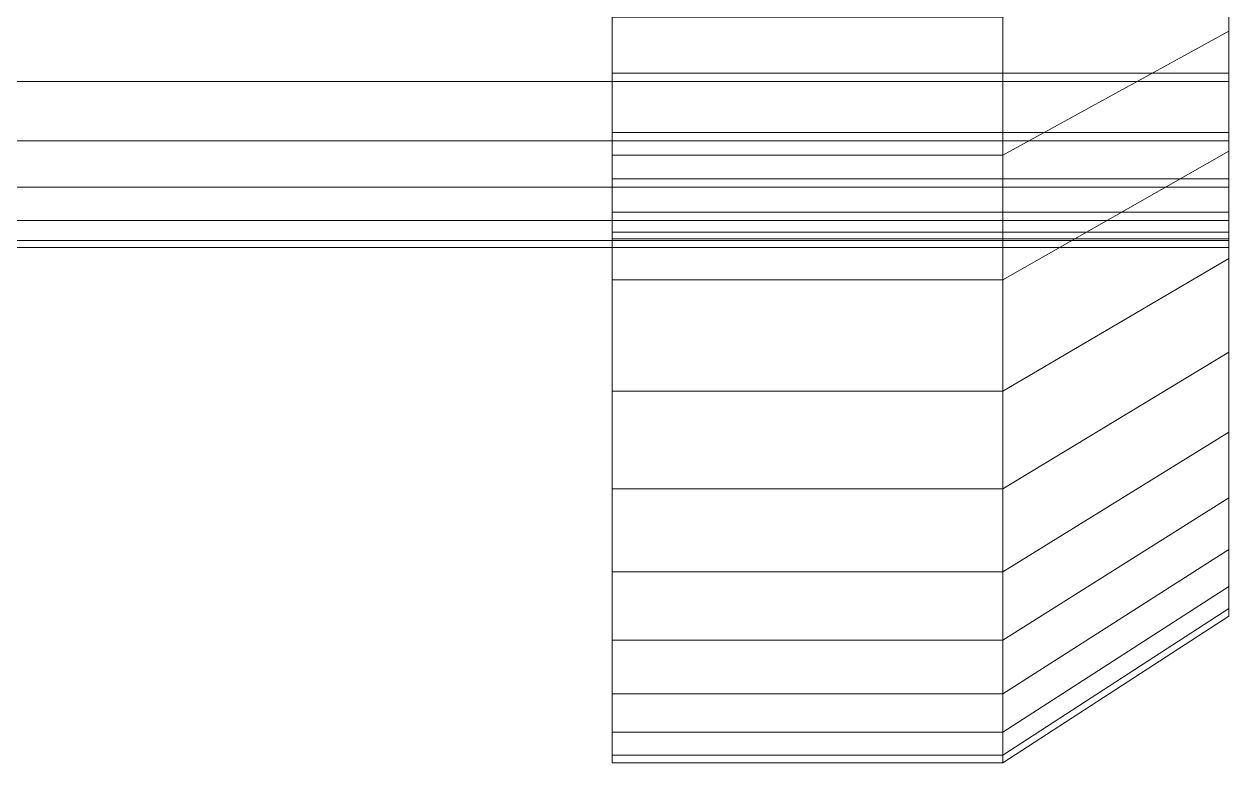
# Model space of a CAD drawing. Header units: millimetres. Extents: x -59 to 55, y -25 to 68.
# Drawn here: x 49.64 to 55.5, y -19 to -15.41 of the extents above; entities that cross this region are included whole.
import ezdxf

# ---------------------------------------------------------------- set-up
doc = ezdxf.new("R2010")
doc.units = ezdxf.units.MM
doc.layers.add('CIRCOLO_LU', color=7, linetype='Continuous')
doc.layers.add('ORING1', color=7, linetype='Continuous')

msp = doc.modelspace()

# ---------------------------------------------------------------- linework, layer by layer
at = {"layer": 'CIRCOLO_LU', "lineweight": 5}
for points, invisible_edges in [([(55.4982, -15.334, 6.0712), (55.4982, -15.6849, 5.0963), (55.4982, -13.0169, 5.1537)], 2), ([(55.4982, -15.6849, 5.0963), (55.4982, -13.3148, 4.3262), (55.4982, -13.0169, 5.1537)], 12), ([(55.4982, -15.6849, -5.0963), (55.4982, -15.334, -6.0712), (55.4982, -13.0169, -5.1537)], 12), ([(55.4982, -15.6849, -5.0963), (55.4982, -13.0169, -5.1537), (55.4982, -13.3148, -4.3262)], 1), ([(55.4982, -15.6849, 5.0963), (55.4982, -15.974, 4.1014), (55.4982, -13.3148, 4.3262)], 2), ([(55.4982, -15.974, 4.1014), (55.4982, -13.5602, 3.4817), (55.4982, -13.3148, 4.3262)], 12), ([(55.4982, -15.974, -4.1014), (55.4982, -15.6849, -5.0963), (55.4982, -13.3148, -4.3262)], 12), ([(55.4982, -15.974, -4.1014), (55.4982, -13.3148, -4.3262), (55.4982, -13.5602, -3.4817)], 1), ([(55.4982, -15.974, 4.1014), (55.4982, -16.2, 3.0903), (55.4982, -13.5602, 3.4817)], 2), ([(55.4982, -16.2, 3.0903), (55.4982, -13.752, 2.6233), (55.4982, -13.5602, 3.4817)], 12), ([(55.4982, -16.2, -3.0903), (55.4982, -15.974, -4.1014), (55.4982, -13.5602, -3.4817)], 12), ([(55.4982, -16.2, -3.0903), (55.4982, -13.5602, -3.4817), (55.4982, -13.752, -2.6233)], 1), ([(55.4982, -16.2, 3.0903), (55.4982, -16.3621, 2.067), (55.4982, -13.752, 2.6233)], 2), ([(55.4982, -16.3621, 2.067), (55.4982, -13.8896, 1.7547), (55.4982, -13.752, 2.6233)], 12), ([(55.4982, -16.3621, -2.067), (55.4982, -16.2, -3.0903), (55.4982, -13.752, -2.6233)], 12), ([(55.4982, -16.3621, -2.067), (55.4982, -13.752, -2.6233), (55.4982, -13.8896, -1.7547)], 1), ([(55.4982, -16.3621, 2.067), (55.4982, -16.4596, 1.0355), (55.4982, -13.8896, 1.7547)], 2), ([(55.4982, -16.4596, 1.0355), (55.4982, -13.9724, 0.8791), (55.4982, -13.8896, 1.7547)], 12), ([(55.4982, -16.4596, -1.0355), (55.4982, -16.3621, -2.067), (55.4982, -13.8896, -1.7547)], 12), ([(55.4982, -16.4596, -1.0355), (55.4982, -13.8896, -1.7547), (55.4982, -13.9724, -0.8791)], 1), ([(55.4982, -16.4596, 1.0355), (55.4982, -14), (55.4982, -13.9724, 0.8791)], 1), ([(55.4982, -16.4921), (55.4982, -16.4596, -1.0355), (55.4982, -13.9724, -0.8791)], 12), ([(55.4982, -16.4921), (55.4982, -13.9724, -0.8791), (55.4982, -14)], 1), ([(55.4982, -16.4596, 1.0355), (55.4982, -16.4921), (55.4982, -14)], 12), ([(49.5, -15.6849, -5.0963), (49.5, -15.334, -6.0712), (52.4982, -15.334, -6.0712)], 12), ([(49.5, -15.6849, -5.0963), (52.4982, -15.334, -6.0712), (52.4982, -15.6849, -5.0963)], 1), ([(49.5, -15.334, 6.0712), (49.5, -15.6849, 5.0963), (52.4982, -15.6849, 5.0963)], 12), ([(49.5, -15.334, 6.0712), (52.4982, -15.6849, 5.0963), (52.4982, -15.334, 6.0712)], 1), ([(52.4982, -15.6849, -5.0963), (52.4982, -15.334, -6.0712), (55.4982, -15.334, -6.0712)], 12), ([(52.4982, -15.6849, -5.0963), (55.4982, -15.334, -6.0712), (55.4982, -15.6849, -5.0963)], 1), ([(52.4982, -15.334, 6.0712), (52.4982, -15.6849, 5.0963), (55.4982, -15.6849, 5.0963)], 12), ([(52.4982, -15.334, 6.0712), (55.4982, -15.6849, 5.0963), (55.4982, -15.334, 6.0712)], 1), ([(49.5, -15.974, -4.1014), (49.5, -15.6849, -5.0963), (52.4982, -15.6849, -5.0963)], 12), ([(49.5, -15.974, -4.1014), (52.4982, -15.6849, -5.0963), (52.4982, -15.974, -4.1014)], 1), ([(49.5, -15.6849, 5.0963), (49.5, -15.974, 4.1014), (52.4982, -15.974, 4.1014)], 12), ([(49.5, -15.6849, 5.0963), (52.4982, -15.974, 4.1014), (52.4982, -15.6849, 5.0963)], 1), ([(52.4982, -15.974, -4.1014), (52.4982, -15.6849, -5.0963), (55.4982, -15.6849, -5.0963)], 12), ([(52.4982, -15.974, -4.1014), (55.4982, -15.6849, -5.0963), (55.4982, -15.974, -4.1014)], 1), ([(52.4982, -15.6849, 5.0963), (52.4982, -15.974, 4.1014), (55.4982, -15.974, 4.1014)], 12), ([(52.4982, -15.6849, 5.0963), (55.4982, -15.974, 4.1014), (55.4982, -15.6849, 5.0963)], 1), ([(49.5, -15.974, 4.1014), (49.5, -16.2, 3.0903), (52.4982, -16.2, 3.0903)], 12), ([(49.5, -15.974, 4.1014), (52.4982, -16.2, 3.0903), (52.4982, -15.974, 4.1014)], 1), ([(49.5, -16.2, -3.0903), (49.5, -15.974, -4.1014), (52.4982, -15.974, -4.1014)], 12), ([(49.5, -16.2, -3.0903), (52.4982, -15.974, -4.1014), (52.4982, -16.2, -3.0903)], 1), ([(52.4982, -15.974, 4.1014), (52.4982, -16.2, 3.0903), (55.4982, -16.2, 3.0903)], 12), ([(52.4982, -15.974, 4.1014), (55.4982, -16.2, 3.0903), (55.4982, -15.974, 4.1014)], 1), ([(52.4982, -16.2, -3.0903), (52.4982, -15.974, -4.1014), (55.4982, -15.974, -4.1014)], 12), ([(52.4982, -16.2, -3.0903), (55.4982, -15.974, -4.1014), (55.4982, -16.2, -3.0903)], 1), ([(49.5, -16.2, 3.0903), (49.5, -16.3621, 2.067), (52.4982, -16.3621, 2.067)], 12), ([(49.5, -16.2, 3.0903), (52.4982, -16.3621, 2.067), (52.4982, -16.2, 3.0903)], 1), ([(49.5, -16.3621, -2.067), (49.5, -16.2, -3.0903), (52.4982, -16.2, -3.0903)], 12), ([(49.5, -16.3621, -2.067), (52.4982, -16.2, -3.0903), (52.4982, -16.3621, -2.067)], 1), ([(52.4982, -16.2, 3.0903), (52.4982, -16.3621, 2.067), (55.4982, -16.3621, 2.067)], 12), ([(52.4982, -16.2, 3.0903), (55.4982, -16.3621, 2.067), (55.4982, -16.2, 3.0903)], 1), ([(52.4982, -16.3621, -2.067), (52.4982, -16.2, -3.0903), (55.4982, -16.2, -3.0903)], 12), ([(52.4982, -16.3621, -2.067), (55.4982, -16.2, -3.0903), (55.4982, -16.3621, -2.067)], 1), ([(49.5, -16.4596, -1.0355), (49.5, -16.3621, -2.067), (52.4982, -16.3621, -2.067)], 12), ([(49.5, -16.4596, -1.0355), (52.4982, -16.3621, -2.067), (52.4982, -16.4596, -1.0355)], 1), ([(49.5, -16.3621, 2.067), (49.5, -16.4596, 1.0355), (52.4982, -16.4596, 1.0355)], 12), ([(49.5, -16.3621, 2.067), (52.4982, -16.4596, 1.0355), (52.4982, -16.3621, 2.067)], 1), ([(52.4982, -16.4596, -1.0355), (52.4982, -16.3621, -2.067), (55.4982, -16.3621, -2.067)], 12), ([(52.4982, -16.4596, -1.0355), (55.4982, -16.3621, -2.067), (55.4982, -16.4596, -1.0355)], 1), ([(52.4982, -16.3621, 2.067), (52.4982, -16.4596, 1.0355), (55.4982, -16.4596, 1.0355)], 12), ([(52.4982, -16.3621, 2.067), (55.4982, -16.4596, 1.0355), (55.4982, -16.3621, 2.067)], 1), ([(49.5, -16.4596, 1.0355), (49.5, -16.4921), (52.4982, -16.4921)], 12), ([(49.5, -16.4596, 1.0355), (52.4982, -16.4921), (52.4982, -16.4596, 1.0355)], 1), ([(49.5, -16.4921), (49.5, -16.4596, -1.0355), (52.4982, -16.4596, -1.0355)], 12), ([(49.5, -16.4921), (52.4982, -16.4596, -1.0355), (52.4982, -16.4921)], 1), ([(52.4982, -16.4596, 1.0355), (52.4982, -16.4921), (55.4982, -16.4921)], 12), ([(52.4982, -16.4596, 1.0355), (55.4982, -16.4921), (55.4982, -16.4596, 1.0355)], 1), ([(52.4982, -16.4921), (52.4982, -16.4596, -1.0355), (55.4982, -16.4596, -1.0355)], 12), ([(52.4982, -16.4921), (55.4982, -16.4596, -1.0355), (55.4982, -16.4921)], 1)]:
    msp.add_3dface(points, dxfattribs=dict(at, invisible_edges=invisible_edges))
at = {"layer": 'ORING1', "lineweight": 5}
for points, invisible_edges in [([(55.4983, -13.3085, -9.6682), (55.4983, -13.8894, -8.8135), (55.4983, -15.4396, -9.7973)], 12), ([(55.4983, -15.4396, -9.7973), (55.4983, -14.7939, -10.7474), (55.4983, -13.3085, -9.6682)], 12), ([(55.4983, -15.4396, 9.7992), (55.4983, -13.8894, 8.8154), (55.4983, -13.3085, 9.6701)], 12), ([(55.4983, -15.4396, 9.7992), (55.4983, -13.3085, 9.6701), (55.4983, -14.7939, 10.7493)], 1), ([(52.4983, -15.4675, -8.5024), (52.4983, -14.4154, -7.924), (52.4983, -13.8894, -8.8135)], 12), ([(52.4983, -13.8894, -8.8135), (52.4983, -14.9031, -9.4568), (52.4983, -15.4675, -8.5024)], 12), ([(52.4983, -14.9031, 9.4587), (52.4983, -13.8894, 8.8154), (52.4983, -15.4675, 8.5043)], 2), ([(52.4983, -13.8894, 8.8154), (52.4983, -14.4154, 7.9259), (52.4983, -15.4675, 8.5043)], 12), ([(55.4983, -13.8894, -8.8135), (55.4983, -14.4154, -7.924), (55.4983, -16.0243, -8.8085)], 12), ([(55.4983, -16.0243, -8.8085), (55.4983, -15.4396, -9.7973), (55.4983, -13.8894, -8.8135)], 12), ([(55.4983, -16.0243, 8.8104), (55.4983, -14.4154, 7.9259), (55.4983, -13.8894, 8.8154)], 12), ([(55.4983, -16.0243, 8.8104), (55.4983, -13.8894, 8.8154), (55.4983, -15.4396, 9.7992)], 1), ([(52.4983, -15.372, 11.1693), (52.4983, -14.2798, 10.3758), (52.4983, -16.0429, 10.1821)], 2), ([(52.4983, -14.2798, 10.3758), (52.4983, -14.9031, 9.4587), (52.4983, -16.0429, 10.1821)], 12), ([(52.4983, -16.0429, -10.1802), (52.4983, -14.9031, -9.4568), (52.4983, -14.2798, -10.3739)], 12), ([(52.4983, -14.2798, -10.3739), (52.4983, -15.372, -11.1674), (52.4983, -16.0429, -10.1802)], 12), ([(52.4983, -15.9709, -7.5144), (52.4983, -14.8846, -7.0032), (52.4983, -14.4154, -7.924)], 12), ([(52.4983, -14.4154, -7.924), (52.4983, -15.4675, -8.5024), (52.4983, -15.9709, -7.5144)], 12), ([(52.4983, -15.4675, 8.5043), (52.4983, -14.4154, 7.9259), (52.4983, -15.9709, 7.5163)], 2), ([(52.4983, -14.4154, 7.9259), (52.4983, -14.8846, 7.0051), (52.4983, -15.9709, 7.5163)], 12), ([(55.4983, -16.5459, 7.7868), (55.4983, -14.8846, 7.0051), (55.4983, -14.4154, 7.9259)], 12), ([(55.4983, -16.5459, 7.7868), (55.4983, -14.4154, 7.9259), (55.4983, -16.0243, 8.8104)], 1), ([(55.4983, -14.4154, -7.924), (55.4983, -14.8846, -7.0032), (55.4983, -16.5459, -7.785)], 12), ([(55.4983, -16.5459, -7.785), (55.4983, -16.0243, -8.8085), (55.4983, -14.4154, -7.924)], 12), ([(54.3983, -16.0429, 10.1821), (55.4983, -15.4396, 9.7992), (55.4983, -14.7939, 10.7493)], 12), ([(54.3983, -16.0429, 10.1821), (55.4983, -14.7939, 10.7493), (54.3983, -15.372, 11.1693)], 1), ([(55.4983, -14.7939, -10.7474), (55.4983, -15.4396, -9.7973), (54.3983, -16.0429, -10.1802)], 12), ([(54.3983, -16.0429, -10.1802), (54.3983, -15.372, -11.1674), (55.4983, -14.7939, -10.7474)], 12), ([(52.4983, -16.4113, -6.4968), (52.4983, -15.295, -6.0548), (52.4983, -14.8846, -7.0032)], 12), ([(52.4983, -14.8846, -7.0032), (52.4983, -15.9709, -7.5144), (52.4983, -16.4113, -6.4968)], 12), ([(52.4983, -15.9709, 7.5163), (52.4983, -14.8846, 7.0051), (52.4983, -16.4113, 6.4986)], 2), ([(52.4983, -14.8846, 7.0051), (52.4983, -15.295, 6.0567), (52.4983, -16.4113, 6.4986)], 12), ([(55.4983, -14.8846, -7.0032), (55.4983, -15.295, -6.0548), (55.4983, -17.0021, -6.7307)], 12), ([(55.4983, -17.0021, -6.7307), (55.4983, -16.5459, -7.785), (55.4983, -14.8846, -7.0032)], 12), ([(55.4983, -17.0021, 6.7326), (55.4983, -15.295, 6.0567), (55.4983, -14.8846, 7.0051)], 12), ([(55.4983, -17.0021, 6.7326), (55.4983, -14.8846, 7.0051), (55.4983, -16.5459, 7.7868)], 1), ([(52.4983, -16.0429, 10.1821), (52.4983, -14.9031, 9.4587), (52.4983, -16.6505, 9.1546)], 2), ([(52.4983, -14.9031, 9.4587), (52.4983, -15.4675, 8.5043), (52.4983, -16.6505, 9.1546)], 12), ([(52.4983, -16.6505, -9.1528), (52.4983, -15.4675, -8.5024), (52.4983, -14.9031, -9.4568)], 12), ([(52.4983, -14.9031, -9.4568), (52.4983, -16.0429, -10.1802), (52.4983, -16.6505, -9.1528)], 12), ([(55.4983, -15.295, 6.0567), (55.4983, -15.6451, 5.0843), (52.4983, -15.6451, 5.0843)], 12), ([(52.4983, -15.6451, 5.0843), (52.4983, -15.295, 6.0567), (55.4983, -15.295, 6.0567)], 12), ([(55.4983, -15.6451, -5.0825), (55.4983, -15.295, -6.0548), (52.4983, -15.295, -6.0548)], 12), ([(52.4983, -15.295, -6.0548), (52.4983, -15.6451, -5.0825), (55.4983, -15.6451, -5.0825)], 12), ([(52.4983, -16.4113, 6.4986), (52.4983, -15.295, 6.0567), (52.4983, -16.7869, 5.4553)], 2), ([(52.4983, -15.295, 6.0567), (52.4983, -15.6451, 5.0843), (52.4983, -16.7869, 5.4553)], 12), ([(52.4983, -16.7869, -5.4535), (52.4983, -15.6451, -5.0825), (52.4983, -15.295, -6.0548)], 12), ([(52.4983, -15.295, -6.0548), (52.4983, -16.4113, -6.4968), (52.4983, -16.7869, -5.4535)], 12), ([(55.4983, -17.3912, 5.6517), (55.4983, -15.6451, 5.0843), (55.4983, -15.295, 6.0567)], 12), ([(55.4983, -17.3912, 5.6517), (55.4983, -15.295, 6.0567), (55.4983, -17.0021, 6.7326)], 1), ([(55.4983, -15.295, -6.0548), (55.4983, -15.6451, -5.0825), (55.4983, -17.3912, -5.6498)], 12), ([(55.4983, -17.3912, -5.6498), (55.4983, -17.0021, -6.7307), (55.4983, -15.295, -6.0548)], 12), ([(54.3983, -16.0429, 10.1821), (54.3983, -15.372, 11.1693), (52.4983, -15.372, 11.1693)], 12), ([(52.4983, -15.372, 11.1693), (52.4983, -16.0429, 10.1821), (54.3983, -16.0429, 10.1821)], 12), ([(54.3983, -15.372, -11.1674), (54.3983, -16.0429, -10.1802), (52.4983, -16.0429, -10.1802)], 12), ([(52.4983, -16.0429, -10.1802), (52.4983, -15.372, -11.1674), (54.3983, -15.372, -11.1674)], 12), ([(52.4983, -16.6505, 9.1546), (52.4983, -15.4675, 8.5043), (52.4983, -17.1924, 8.0911)], 2), ([(52.4983, -15.4675, 8.5043), (52.4983, -15.9709, 7.5163), (52.4983, -17.1924, 8.0911)], 12), ([(52.4983, -17.1924, -8.0892), (52.4983, -15.9709, -7.5144), (52.4983, -15.4675, -8.5024)], 12), ([(52.4983, -15.4675, -8.5024), (52.4983, -16.6505, -9.1528), (52.4983, -17.1924, -8.0892)], 12), ([(54.3983, -16.6505, 9.1546), (55.4983, -16.0243, 8.8104), (55.4983, -15.4396, 9.7992)], 12), ([(54.3983, -16.6505, 9.1546), (55.4983, -15.4396, 9.7992), (54.3983, -16.0429, 10.1821)], 1), ([(55.4983, -15.4396, -9.7973), (55.4983, -16.0243, -8.8085), (54.3983, -16.6505, -9.1528)], 12), ([(54.3983, -16.6505, -9.1528), (54.3983, -16.0429, -10.1802), (55.4983, -15.4396, -9.7973)], 12), ([(55.4983, -15.6451, 5.0843), (55.4983, -15.9334, 4.0919), (52.4983, -15.9334, 4.0919)], 12), ([(52.4983, -15.9334, 4.0919), (52.4983, -15.6451, 5.0843), (55.4983, -15.6451, 5.0843)], 12), ([(55.4983, -15.9334, -4.0901), (55.4983, -15.6451, -5.0825), (52.4983, -15.6451, -5.0825)], 12), ([(52.4983, -15.6451, -5.0825), (52.4983, -15.9334, -4.0901), (55.4983, -15.9334, -4.0901)], 12), ([(52.4983, -16.7869, 5.4553), (52.4983, -15.6451, 5.0843), (52.4983, -17.0963, 4.3905)], 2), ([(52.4983, -15.6451, 5.0843), (52.4983, -15.9334, 4.0919), (52.4983, -17.0963, 4.3905)], 12), ([(52.4983, -17.0963, -4.3886), (52.4983, -15.9334, -4.0901), (52.4983, -15.6451, -5.0825)], 12), ([(52.4983, -15.6451, -5.0825), (52.4983, -16.7869, -5.4535), (52.4983, -17.0963, -4.3886)], 12), ([(55.4983, -15.6451, -5.0825), (55.4983, -15.9334, -4.0901), (55.4983, -17.7117, -4.5467)], 12), ([(55.4983, -17.7117, -4.5467), (55.4983, -17.3912, -5.6498), (55.4983, -15.6451, -5.0825)], 12), ([(55.4983, -17.7117, 4.5485), (55.4983, -15.9334, 4.0919), (55.4983, -15.6451, 5.0843)], 12), ([(55.4983, -17.7117, 4.5485), (55.4983, -15.6451, 5.0843), (55.4983, -17.3912, 5.6517)], 1), ([(55.4983, -15.9334, 4.0919), (55.4983, -16.1588, 3.0834), (52.4983, -16.1588, 3.0834)], 12), ([(52.4983, -16.1588, 3.0834), (52.4983, -15.9334, 4.0919), (55.4983, -15.9334, 4.0919)], 12), ([(55.4983, -16.1588, -3.0815), (55.4983, -15.9334, -4.0901), (52.4983, -15.9334, -4.0901)], 12), ([(52.4983, -15.9334, -4.0901), (52.4983, -16.1588, -3.0815), (55.4983, -16.1588, -3.0815)], 12), ([(52.4983, -17.3382, -3.3065), (52.4983, -16.1588, -3.0815), (52.4983, -15.9334, -4.0901)], 12), ([(52.4983, -15.9334, -4.0901), (52.4983, -17.0963, -4.3886), (52.4983, -17.3382, -3.3065)], 12), ([(52.4983, -17.0963, 4.3905), (52.4983, -15.9334, 4.0919), (52.4983, -17.3382, 3.3084)], 2), ([(52.4983, -15.9334, 4.0919), (52.4983, -16.1588, 3.0834), (52.4983, -17.3382, 3.3084)], 12), ([(55.4983, -17.9623, 3.4274), (55.4983, -16.1588, 3.0834), (55.4983, -15.9334, 4.0919)], 12), ([(55.4983, -17.9623, 3.4274), (55.4983, -15.9334, 4.0919), (55.4983, -17.7117, 4.5485)], 1), ([(55.4983, -15.9334, -4.0901), (55.4983, -16.1588, -3.0815), (55.4983, -17.9623, -3.4256)], 12), ([(55.4983, -17.9623, -3.4256), (55.4983, -17.7117, -4.5467), (55.4983, -15.9334, -4.0901)], 12), ([(52.4983, -17.1924, 8.0911), (52.4983, -15.9709, 7.5163), (52.4983, -17.6665, 6.9956)], 2), ([(52.4983, -15.9709, 7.5163), (52.4983, -16.4113, 6.4986), (52.4983, -17.6665, 6.9956)], 12), ([(52.4983, -17.6665, -6.9937), (52.4983, -16.4113, -6.4968), (52.4983, -15.9709, -7.5144)], 12), ([(52.4983, -15.9709, -7.5144), (52.4983, -17.1924, -8.0892), (52.4983, -17.6665, -6.9937)], 12), ([(54.3983, -16.6505, 9.1546), (54.3983, -16.0429, 10.1821), (52.4983, -16.0429, 10.1821)], 12), ([(52.4983, -16.0429, 10.1821), (52.4983, -16.6505, 9.1546), (54.3983, -16.6505, 9.1546)], 12), ([(54.3983, -16.0429, -10.1802), (54.3983, -16.6505, -9.1528), (52.4983, -16.6505, -9.1528)], 12), ([(52.4983, -16.6505, -9.1528), (52.4983, -16.0429, -10.1802), (54.3983, -16.0429, -10.1802)], 12), ([(54.3983, -17.1924, 8.0911), (55.4983, -16.5459, 7.7868), (55.4983, -16.0243, 8.8104)], 12), ([(54.3983, -17.1924, 8.0911), (55.4983, -16.0243, 8.8104), (54.3983, -16.6505, 9.1546)], 1), ([(55.4983, -16.0243, -8.8085), (55.4983, -16.5459, -7.785), (54.3983, -17.1924, -8.0892)], 12), ([(54.3983, -17.1924, -8.0892), (54.3983, -16.6505, -9.1528), (55.4983, -16.0243, -8.8085)], 12), ([(55.4983, -16.1588, 3.0834), (55.4983, -16.3205, 2.0627), (52.4983, -16.3205, 2.0627)], 12), ([(52.4983, -16.3205, 2.0627), (52.4983, -16.1588, 3.0834), (55.4983, -16.1588, 3.0834)], 12), ([(55.4983, -16.3205, -2.0608), (55.4983, -16.1588, -3.0815), (52.4983, -16.1588, -3.0815)], 12), ([(52.4983, -16.1588, -3.0815), (52.4983, -16.3205, -2.0608), (55.4983, -16.3205, -2.0608)], 12), ([(52.4983, -17.3382, 3.3084), (52.4983, -16.1588, 3.0834), (52.4983, -17.5116, 2.2132)], 2), ([(52.4983, -16.1588, 3.0834), (52.4983, -16.3205, 2.0627), (52.4983, -17.5116, 2.2132)], 12), ([(52.4983, -17.5116, -2.2113), (52.4983, -16.3205, -2.0608), (52.4983, -16.1588, -3.0815)], 12), ([(52.4983, -16.1588, -3.0815), (52.4983, -17.3382, -3.3065), (52.4983, -17.5116, -2.2113)], 12), ([(55.4983, -18.142, 2.2928), (55.4983, -16.3205, 2.0627), (55.4983, -16.1588, 3.0834)], 12), ([(55.4983, -18.142, 2.2928), (55.4983, -16.1588, 3.0834), (55.4983, -17.9623, 3.4274)], 1), ([(55.4983, -16.1588, -3.0815), (55.4983, -16.3205, -2.0608), (55.4983, -18.142, -2.2909)], 12), ([(55.4983, -18.142, -2.2909), (55.4983, -17.9623, -3.4256), (55.4983, -16.1588, -3.0815)], 12), ([(55.4983, -16.3205, 2.0627), (55.4983, -16.4177, 1.0339), (52.4983, -16.4177, 1.0339)], 12), ([(52.4983, -16.4177, 1.0339), (52.4983, -16.3205, 2.0627), (55.4983, -16.3205, 2.0627)], 12), ([(55.4983, -16.4177, -1.032), (55.4983, -16.3205, -2.0608), (52.4983, -16.3205, -2.0608)], 12), ([(52.4983, -16.3205, -2.0608), (52.4983, -16.4177, -1.032), (55.4983, -16.4177, -1.032)], 12), ([(52.4983, -17.616, -1.1074), (52.4983, -16.4177, -1.032), (52.4983, -16.3205, -2.0608)], 12), ([(52.4983, -16.3205, -2.0608), (52.4983, -17.5116, -2.2113), (52.4983, -17.616, -1.1074)], 12), ([(52.4983, -17.5116, 2.2132), (52.4983, -16.3205, 2.0627), (52.4983, -17.616, 1.1092)], 2), ([(52.4983, -16.3205, 2.0627), (52.4983, -16.4177, 1.0339), (52.4983, -17.616, 1.1092)], 12), ([(55.4983, -18.2501, 1.1491), (55.4983, -16.4177, 1.0339), (55.4983, -16.3205, 2.0627)], 12), ([(55.4983, -18.2501, 1.1491), (55.4983, -16.3205, 2.0627), (55.4983, -18.142, 2.2928)], 1), ([(55.4983, -16.3205, -2.0608), (55.4983, -16.4177, -1.032), (55.4983, -18.2501, -1.1473)], 12), ([(55.4983, -18.2501, -1.1473), (55.4983, -18.142, -2.2909), (55.4983, -16.3205, -2.0608)], 12), ([(52.4983, -17.6665, 6.9956), (52.4983, -16.4113, 6.4986), (52.4983, -18.0708, 5.8725)], 2), ([(52.4983, -16.4113, 6.4986), (52.4983, -16.7869, 5.4553), (52.4983, -18.0708, 5.8725)], 12), ([(52.4983, -18.0708, -5.8706), (52.4983, -16.7869, -5.4535), (52.4983, -16.4113, -6.4968)], 12), ([(52.4983, -16.4113, -6.4968), (52.4983, -17.6665, -6.9937), (52.4983, -18.0708, -5.8706)], 12), ([(55.4983, -16.4177, 1.0339), (55.4983, -16.4502, 0.0009), (52.4983, -16.4502, 0.0009)], 12), ([(52.4983, -16.4502, 0.0009), (52.4983, -16.4177, 1.0339), (55.4983, -16.4177, 1.0339)], 12), ([(55.4983, -16.4502, 0.0009), (55.4983, -16.4177, -1.032), (52.4983, -16.4177, -1.032)], 12), ([(52.4983, -16.4177, -1.032), (52.4983, -16.4502, 0.0009), (55.4983, -16.4502, 0.0009)], 12), ([(52.4983, -17.6508, 0.0009), (52.4983, -16.4502, 0.0009), (52.4983, -16.4177, -1.032)], 12), ([(52.4983, -16.4177, -1.032), (52.4983, -17.616, -1.1074), (52.4983, -17.6508, 0.0009)], 12), ([(52.4983, -17.616, 1.1092), (52.4983, -16.4177, 1.0339), (52.4983, -17.6508, 0.0009)], 2), ([(52.4983, -16.4177, 1.0339), (52.4983, -16.4502, 0.0009), (52.4983, -17.6508, 0.0009)], 12), ([(55.4983, -16.4177, -1.032), (55.4983, -16.4502, 0.0009), (55.4983, -18.2862, 0.0009)], 12), ([(55.4983, -18.2862, 0.0009), (55.4983, -18.2501, -1.1473), (55.4983, -16.4177, -1.032)], 12), ([(55.4983, -16.4502, 0.0009), (55.4983, -16.4177, 1.0339), (55.4983, -18.2501, 1.1491)], 12), ([(55.4983, -18.2501, 1.1491), (55.4983, -18.2862, 0.0009), (55.4983, -16.4502, 0.0009)], 12), ([(54.3983, -17.6665, 6.9956), (55.4983, -17.0021, 6.7326), (55.4983, -16.5459, 7.7868)], 12), ([(54.3983, -17.6665, 6.9956), (55.4983, -16.5459, 7.7868), (54.3983, -17.1924, 8.0911)], 1), ([(55.4983, -16.5459, -7.785), (55.4983, -17.0021, -6.7307), (54.3983, -17.6665, -6.9937)], 12), ([(54.3983, -17.6665, -6.9937), (54.3983, -17.1924, -8.0892), (55.4983, -16.5459, -7.785)], 12), ([(54.3983, -17.1924, 8.0911), (54.3983, -16.6505, 9.1546), (52.4983, -16.6505, 9.1546)], 12), ([(52.4983, -16.6505, 9.1546), (52.4983, -17.1924, 8.0911), (54.3983, -17.1924, 8.0911)], 12), ([(54.3983, -16.6505, -9.1528), (54.3983, -17.1924, -8.0892), (52.4983, -17.1924, -8.0892)], 12), ([(52.4983, -17.1924, -8.0892), (52.4983, -16.6505, -9.1528), (54.3983, -16.6505, -9.1528)], 12), ([(52.4983, -18.0708, 5.8725), (52.4983, -16.7869, 5.4553), (52.4983, -18.4039, 4.7262)], 2), ([(52.4983, -16.7869, 5.4553), (52.4983, -17.0963, 4.3905), (52.4983, -18.4039, 4.7262)], 12), ([(52.4983, -18.4039, -4.7244), (52.4983, -17.0963, -4.3886), (52.4983, -16.7869, -5.4535)], 12), ([(52.4983, -16.7869, -5.4535), (52.4983, -18.0708, -5.8706), (52.4983, -18.4039, -4.7244)], 12), ([(54.3983, -18.0708, 5.8725), (55.4983, -17.3912, 5.6517), (55.4983, -17.0021, 6.7326)], 12), ([(54.3983, -18.0708, 5.8725), (55.4983, -17.0021, 6.7326), (54.3983, -17.6665, 6.9956)], 1), ([(55.4983, -17.0021, -6.7307), (55.4983, -17.3912, -5.6498), (54.3983, -18.0708, -5.8706)], 12), ([(54.3983, -18.0708, -5.8706), (54.3983, -17.6665, -6.9937), (55.4983, -17.0021, -6.7307)], 12), ([(52.4983, -18.4039, 4.7262), (52.4983, -17.0963, 4.3905), (52.4983, -18.6642, 3.5613)], 2), ([(52.4983, -17.0963, 4.3905), (52.4983, -17.3382, 3.3084), (52.4983, -18.6642, 3.5613)], 12), ([(52.4983, -18.6642, -3.5595), (52.4983, -17.3382, -3.3065), (52.4983, -17.0963, -4.3886)], 12), ([(52.4983, -17.0963, -4.3886), (52.4983, -18.4039, -4.7244), (52.4983, -18.6642, -3.5595)], 12), ([(54.3983, -17.6665, 6.9956), (54.3983, -17.1924, 8.0911), (52.4983, -17.1924, 8.0911)], 12), ([(52.4983, -17.1924, 8.0911), (52.4983, -17.6665, 6.9956), (54.3983, -17.6665, 6.9956)], 12), ([(54.3983, -17.1924, -8.0892), (54.3983, -17.6665, -6.9937), (52.4983, -17.6665, -6.9937)], 12), ([(52.4983, -17.6665, -6.9937), (52.4983, -17.1924, -8.0892), (54.3983, -17.1924, -8.0892)], 12), ([(52.4983, -18.6642, 3.5613), (52.4983, -17.3382, 3.3084), (52.4983, -18.851, 2.3824)], 2), ([(52.4983, -17.3382, 3.3084), (52.4983, -17.5116, 2.2132), (52.4983, -18.851, 2.3824)], 12), ([(52.4983, -18.851, -2.3805), (52.4983, -17.5116, -2.2113), (52.4983, -17.3382, -3.3065)], 12), ([(52.4983, -17.3382, -3.3065), (52.4983, -18.6642, -3.5595), (52.4983, -18.851, -2.3805)], 12), ([(54.3983, -18.4039, 4.7262), (55.4983, -17.7117, 4.5485), (55.4983, -17.3912, 5.6517)], 12), ([(54.3983, -18.4039, 4.7262), (55.4983, -17.3912, 5.6517), (54.3983, -18.0708, 5.8725)], 1), ([(55.4983, -17.3912, -5.6498), (55.4983, -17.7117, -4.5467), (54.3983, -18.4039, -4.7244)], 12), ([(54.3983, -18.4039, -4.7244), (54.3983, -18.0708, -5.8706), (55.4983, -17.3912, -5.6498)], 12), ([(52.4983, -18.851, 2.3824), (52.4983, -17.5116, 2.2132), (52.4983, -18.9633, 1.194)], 2), ([(52.4983, -17.5116, 2.2132), (52.4983, -17.616, 1.1092), (52.4983, -18.9633, 1.194)], 12), ([(52.4983, -18.9633, -1.1921), (52.4983, -17.616, -1.1074), (52.4983, -17.5116, -2.2113)], 12), ([(52.4983, -17.5116, -2.2113), (52.4983, -18.851, -2.3805), (52.4983, -18.9633, -1.1921)], 12), ([(52.4983, -18.9633, 1.194), (52.4983, -17.616, 1.1092), (52.4983, -17.6508, 0.0009)], 12), ([(52.4983, -19.0008, 0.0009), (52.4983, -17.6508, 0.0009), (52.4983, -17.616, -1.1074)], 12), ([(52.4983, -17.616, -1.1074), (52.4983, -18.9633, -1.1921), (52.4983, -19.0008, 0.0009)], 12), ([(52.4983, -17.6508, 0.0009), (52.4983, -19.0008, 0.0009), (52.4983, -18.9633, 1.194)], 12), ([(54.3983, -18.0708, 5.8725), (54.3983, -17.6665, 6.9956), (52.4983, -17.6665, 6.9956)], 12), ([(52.4983, -17.6665, 6.9956), (52.4983, -18.0708, 5.8725), (54.3983, -18.0708, 5.8725)], 12), ([(54.3983, -17.6665, -6.9937), (54.3983, -18.0708, -5.8706), (52.4983, -18.0708, -5.8706)], 12), ([(52.4983, -18.0708, -5.8706), (52.4983, -17.6665, -6.9937), (54.3983, -17.6665, -6.9937)], 12), ([(54.3983, -18.6642, 3.5613), (55.4983, -17.9623, 3.4274), (55.4983, -17.7117, 4.5485)], 12), ([(54.3983, -18.6642, 3.5613), (55.4983, -17.7117, 4.5485), (54.3983, -18.4039, 4.7262)], 1), ([(55.4983, -17.7117, -4.5467), (55.4983, -17.9623, -3.4256), (54.3983, -18.6642, -3.5595)], 12), ([(54.3983, -18.6642, -3.5595), (54.3983, -18.4039, -4.7244), (55.4983, -17.7117, -4.5467)], 12), ([(54.3983, -18.851, 2.3824), (55.4983, -18.142, 2.2928), (55.4983, -17.9623, 3.4274)], 12), ([(54.3983, -18.851, 2.3824), (55.4983, -17.9623, 3.4274), (54.3983, -18.6642, 3.5613)], 1), ([(55.4983, -17.9623, -3.4256), (55.4983, -18.142, -2.2909), (54.3983, -18.851, -2.3805)], 12), ([(54.3983, -18.851, -2.3805), (54.3983, -18.6642, -3.5595), (55.4983, -17.9623, -3.4256)], 12), ([(54.3983, -18.4039, 4.7262), (54.3983, -18.0708, 5.8725), (52.4983, -18.0708, 5.8725)], 12), ([(52.4983, -18.0708, 5.8725), (52.4983, -18.4039, 4.7262), (54.3983, -18.4039, 4.7262)], 12), ([(54.3983, -18.0708, -5.8706), (54.3983, -18.4039, -4.7244), (52.4983, -18.4039, -4.7244)], 12), ([(52.4983, -18.4039, -4.7244), (52.4983, -18.0708, -5.8706), (54.3983, -18.0708, -5.8706)], 12), ([(54.3983, -18.9633, 1.194), (55.4983, -18.2501, 1.1491), (55.4983, -18.142, 2.2928)], 12), ([(54.3983, -18.9633, 1.194), (55.4983, -18.142, 2.2928), (54.3983, -18.851, 2.3824)], 1), ([(55.4983, -18.142, -2.2909), (55.4983, -18.2501, -1.1473), (54.3983, -18.9633, -1.1921)], 12), ([(54.3983, -18.9633, -1.1921), (54.3983, -18.851, -2.3805), (55.4983, -18.142, -2.2909)], 12), ([(55.4983, -18.2862, 0.0009), (55.4983, -18.2501, 1.1491), (54.3983, -18.9633, 1.194)], 12), ([(55.4983, -18.2501, -1.1473), (55.4983, -18.2862, 0.0009), (54.3983, -19.0008, 0.0009)], 12), ([(54.3983, -19.0008, 0.0009), (54.3983, -18.9633, -1.1921), (55.4983, -18.2501, -1.1473)], 12), ([(54.3983, -18.9633, 1.194), (54.3983, -19.0008, 0.0009), (55.4983, -18.2862, 0.0009)], 12), ([(54.3983, -18.6642, 3.5613), (54.3983, -18.4039, 4.7262), (52.4983, -18.4039, 4.7262)], 12), ([(52.4983, -18.4039, 4.7262), (52.4983, -18.6642, 3.5613), (54.3983, -18.6642, 3.5613)], 12), ([(54.3983, -18.4039, -4.7244), (54.3983, -18.6642, -3.5595), (52.4983, -18.6642, -3.5595)], 12), ([(52.4983, -18.6642, -3.5595), (52.4983, -18.4039, -4.7244), (54.3983, -18.4039, -4.7244)], 12), ([(54.3983, -18.851, 2.3824), (54.3983, -18.6642, 3.5613), (52.4983, -18.6642, 3.5613)], 12), ([(52.4983, -18.6642, 3.5613), (52.4983, -18.851, 2.3824), (54.3983, -18.851, 2.3824)], 12), ([(54.3983, -18.6642, -3.5595), (54.3983, -18.851, -2.3805), (52.4983, -18.851, -2.3805)], 12), ([(52.4983, -18.851, -2.3805), (52.4983, -18.6642, -3.5595), (54.3983, -18.6642, -3.5595)], 12), ([(54.3983, -18.9633, 1.194), (54.3983, -18.851, 2.3824), (52.4983, -18.851, 2.3824)], 12), ([(52.4983, -18.851, 2.3824), (52.4983, -18.9633, 1.194), (54.3983, -18.9633, 1.194)], 12), ([(54.3983, -18.851, -2.3805), (54.3983, -18.9633, -1.1921), (52.4983, -18.9633, -1.1921)], 12), ([(52.4983, -18.9633, -1.1921), (52.4983, -18.851, -2.3805), (54.3983, -18.851, -2.3805)], 12), ([(54.3983, -19.0008, 0.0009), (54.3983, -18.9633, 1.194), (52.4983, -18.9633, 1.194)], 12), ([(52.4983, -18.9633, 1.194), (52.4983, -19.0008, 0.0009), (54.3983, -19.0008, 0.0009)], 12), ([(54.3983, -18.9633, -1.1921), (54.3983, -19.0008, 0.0009), (52.4983, -19.0008, 0.0009)], 12), ([(52.4983, -19.0008, 0.0009), (52.4983, -18.9633, -1.1921), (54.3983, -18.9633, -1.1921)], 12)]:
    msp.add_3dface(points, dxfattribs=dict(at, invisible_edges=invisible_edges))

doc.saveas('drawing.dxf')
